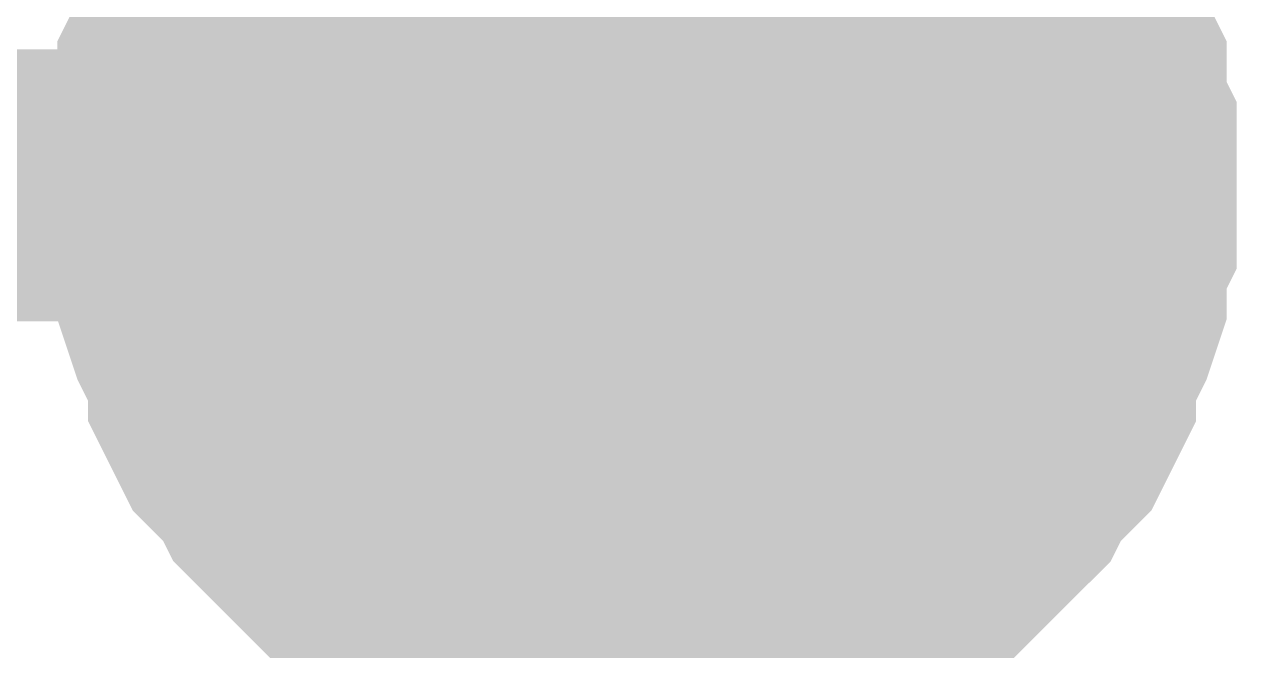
# Model space of a CAD drawing. Header units: inches. Extents: x 0 to 22.3, y 0 to 15.7.
# Drawn here: x 8.5735 to 8.6261, y 8.2798 to 8.3069 of the extents above; entities that cross this region are included whole.
import ezdxf

# ---------------------------------------------------------------- set-up
doc = ezdxf.new("R2010")
doc.units = ezdxf.units.IN
doc.header["$MEASUREMENT"] = 0
doc.layers.add('Sheet', color=255, linetype='Continuous')

msp = doc.modelspace()

# ---------------------------------------------------------------- linework, layer by layer
at = {"layer": 'Sheet'}
for points in [[(8.600317, 9.469505, 0.0118, 0.0118, 0), (8.600317, 8.299961, 0.0118, 0.0118, 0), (8.600317, 8.229682, 0.0118, 0.0118, 0)], [(8.580425, 8.299961, 0.0118, 0.0118, 0), (8.580425, 8.300845, 0.0118, 0.0118, 0), (8.580425, 8.302171, 0.0118, 0.0118, 0), (8.580867, 8.303055, 0.0118, 0.0118, 0), (8.580867, 8.303939, 0.0118, 0.0118, 0), (8.580867, 8.304823, 0.0118, 0.0118, 0), (8.581309, 8.305707, 0.0118, 0.0118, 0), (8.581752, 8.307033, 0.0118, 0.0118, 0), (8.582194, 8.307917, 0.0118, 0.0118, 0), (8.582194, 8.308801, 0.0118, 0.0118, 0), (8.582636, 8.309685, 0.0118, 0.0118, 0), (8.583078, 8.310127, 0.0118, 0.0118, 0), (8.583962, 8.311011, 0.0118, 0.0118, 0), (8.584404, 8.311895, 0.0118, 0.0118, 0), (8.584846, 8.312779, 0.0118, 0.0118, 0), (8.58573, 8.313221, 0.0118, 0.0118, 0)], [(8.580425, 8.299961, 0.0118, 0.0118, 0), (8.580425, 8.300845, 0.0118, 0.0118, 0), (8.580425, 8.302171, 0.0118, 0.0118, 0), (8.580867, 8.303055, 0.0118, 0.0118, 0), (8.580867, 8.303939, 0.0118, 0.0118, 0), (8.580867, 8.304823, 0.0118, 0.0118, 0), (8.581309, 8.305707, 0.0118, 0.0118, 0), (8.581752, 8.307033, 0.0118, 0.0118, 0), (8.582194, 8.307917, 0.0118, 0.0118, 0), (8.582194, 8.308801, 0.0118, 0.0118, 0), (8.582636, 8.309685, 0.0118, 0.0118, 0), (8.583078, 8.310127, 0.0118, 0.0118, 0), (8.583962, 8.311011, 0.0118, 0.0118, 0), (8.584404, 8.311895, 0.0118, 0.0118, 0), (8.584846, 8.312779, 0.0118, 0.0118, 0), (8.58573, 8.313221, 0.0118, 0.0118, 0)], [(8.580425, 8.299961, 0.0118, 0.0118, 0), (8.580425, 8.300845, 0.0118, 0.0118, 0), (8.580425, 8.302171, 0.0118, 0.0118, 0), (8.580867, 8.303055, 0.0118, 0.0118, 0), (8.580867, 8.303939, 0.0118, 0.0118, 0), (8.580867, 8.304823, 0.0118, 0.0118, 0), (8.581309, 8.305707, 0.0118, 0.0118, 0), (8.581752, 8.307033, 0.0118, 0.0118, 0), (8.582194, 8.307917, 0.0118, 0.0118, 0), (8.582194, 8.308801, 0.0118, 0.0118, 0), (8.582636, 8.309685, 0.0118, 0.0118, 0), (8.583078, 8.310127, 0.0118, 0.0118, 0), (8.583962, 8.311011, 0.0118, 0.0118, 0), (8.584404, 8.311895, 0.0118, 0.0118, 0), (8.584846, 8.312779, 0.0118, 0.0118, 0), (8.58573, 8.313221, 0.0118, 0.0118, 0)], [(8.580425, 8.299961, 0.0118, 0.0118, 0), (8.580425, 8.300845, 0.0118, 0.0118, 0), (8.580425, 8.302171, 0.0118, 0.0118, 0), (8.580867, 8.303055, 0.0118, 0.0118, 0), (8.580867, 8.303939, 0.0118, 0.0118, 0), (8.580867, 8.304823, 0.0118, 0.0118, 0), (8.581309, 8.305707, 0.0118, 0.0118, 0), (8.581752, 8.307033, 0.0118, 0.0118, 0), (8.582194, 8.307917, 0.0118, 0.0118, 0), (8.582194, 8.308801, 0.0118, 0.0118, 0), (8.582636, 8.309685, 0.0118, 0.0118, 0), (8.583078, 8.310127, 0.0118, 0.0118, 0), (8.583962, 8.311011, 0.0118, 0.0118, 0), (8.584404, 8.311895, 0.0118, 0.0118, 0), (8.584846, 8.312779, 0.0118, 0.0118, 0), (8.58573, 8.313221, 0.0118, 0.0118, 0)], [(8.614904, 8.313221, 0.0118, 0.0118, 0), (8.615789, 8.312779, 0.0118, 0.0118, 0), (8.616231, 8.311895, 0.0118, 0.0118, 0), (8.616673, 8.311011, 0.0118, 0.0118, 0), (8.617557, 8.310127, 0.0118, 0.0118, 0), (8.617999, 8.309685, 0.0118, 0.0118, 0), (8.618441, 8.308801, 0.0118, 0.0118, 0), (8.618441, 8.307917, 0.0118, 0.0118, 0), (8.618883, 8.307033, 0.0118, 0.0118, 0), (8.619325, 8.305707, 0.0118, 0.0118, 0), (8.619767, 8.304823, 0.0118, 0.0118, 0), (8.619767, 8.303939, 0.0118, 0.0118, 0), (8.619767, 8.303055, 0.0118, 0.0118, 0), (8.620209, 8.302171, 0.0118, 0.0118, 0), (8.620209, 8.300845, 0.0118, 0.0118, 0), (8.620209, 8.299961, 0.0118, 0.0118, 0)], [(8.614904, 8.313221, 0.0118, 0.0118, 0), (8.615789, 8.312779, 0.0118, 0.0118, 0), (8.616231, 8.311895, 0.0118, 0.0118, 0), (8.616673, 8.311011, 0.0118, 0.0118, 0), (8.617557, 8.310127, 0.0118, 0.0118, 0), (8.617999, 8.309685, 0.0118, 0.0118, 0), (8.618441, 8.308801, 0.0118, 0.0118, 0), (8.618441, 8.307917, 0.0118, 0.0118, 0), (8.618883, 8.307033, 0.0118, 0.0118, 0), (8.619325, 8.305707, 0.0118, 0.0118, 0), (8.619767, 8.304823, 0.0118, 0.0118, 0), (8.619767, 8.303939, 0.0118, 0.0118, 0), (8.619767, 8.303055, 0.0118, 0.0118, 0), (8.620209, 8.302171, 0.0118, 0.0118, 0), (8.620209, 8.300845, 0.0118, 0.0118, 0), (8.620209, 8.299961, 0.0118, 0.0118, 0)], [(8.614904, 8.313221, 0.0118, 0.0118, 0), (8.615789, 8.312779, 0.0118, 0.0118, 0), (8.616231, 8.311895, 0.0118, 0.0118, 0), (8.616673, 8.311011, 0.0118, 0.0118, 0), (8.617557, 8.310127, 0.0118, 0.0118, 0), (8.617999, 8.309685, 0.0118, 0.0118, 0), (8.618441, 8.308801, 0.0118, 0.0118, 0), (8.618441, 8.307917, 0.0118, 0.0118, 0), (8.618883, 8.307033, 0.0118, 0.0118, 0), (8.619325, 8.305707, 0.0118, 0.0118, 0), (8.619767, 8.304823, 0.0118, 0.0118, 0), (8.619767, 8.303939, 0.0118, 0.0118, 0), (8.619767, 8.303055, 0.0118, 0.0118, 0), (8.620209, 8.302171, 0.0118, 0.0118, 0), (8.620209, 8.300845, 0.0118, 0.0118, 0), (8.620209, 8.299961, 0.0118, 0.0118, 0)], [(8.614904, 8.313221, 0.0118, 0.0118, 0), (8.615789, 8.312779, 0.0118, 0.0118, 0), (8.616231, 8.311895, 0.0118, 0.0118, 0), (8.616673, 8.311011, 0.0118, 0.0118, 0), (8.617557, 8.310127, 0.0118, 0.0118, 0), (8.617999, 8.309685, 0.0118, 0.0118, 0), (8.618441, 8.308801, 0.0118, 0.0118, 0), (8.618441, 8.307917, 0.0118, 0.0118, 0), (8.618883, 8.307033, 0.0118, 0.0118, 0), (8.619325, 8.305707, 0.0118, 0.0118, 0), (8.619767, 8.304823, 0.0118, 0.0118, 0), (8.619767, 8.303939, 0.0118, 0.0118, 0), (8.619767, 8.303055, 0.0118, 0.0118, 0), (8.620209, 8.302171, 0.0118, 0.0118, 0), (8.620209, 8.300845, 0.0118, 0.0118, 0), (8.620209, 8.299961, 0.0118, 0.0118, 0)], [(8.580425, 8.299961, 0.0039, 0.0039, 0), (8.580425, 8.300845, 0.0039, 0.0039, 0), (8.580425, 8.302171, 0.0039, 0.0039, 0), (8.580867, 8.303055, 0.0039, 0.0039, 0), (8.580867, 8.303939, 0.0039, 0.0039, 0), (8.580867, 8.304823, 0.0039, 0.0039, 0), (8.581309, 8.305707, 0.0039, 0.0039, 0), (8.581752, 8.307033, 0.0039, 0.0039, 0), (8.582194, 8.307917, 0.0039, 0.0039, 0), (8.582194, 8.308801, 0.0039, 0.0039, 0), (8.582636, 8.309685, 0.0039, 0.0039, 0)], [(8.580425, 8.299961, 0.0039, 0.0039, 0), (8.580425, 8.300845, 0.0039, 0.0039, 0), (8.580425, 8.302171, 0.0039, 0.0039, 0), (8.580867, 8.303055, 0.0039, 0.0039, 0), (8.580867, 8.303939, 0.0039, 0.0039, 0), (8.580867, 8.304823, 0.0039, 0.0039, 0), (8.581309, 8.305707, 0.0039, 0.0039, 0), (8.581752, 8.307033, 0.0039, 0.0039, 0), (8.582194, 8.307917, 0.0039, 0.0039, 0), (8.582194, 8.308801, 0.0039, 0.0039, 0), (8.582636, 8.309685, 0.0039, 0.0039, 0)], [(8.580425, 8.299961, 0.0039, 0.0039, 0), (8.580425, 8.300845, 0.0039, 0.0039, 0), (8.580425, 8.302171, 0.0039, 0.0039, 0), (8.580867, 8.303055, 0.0039, 0.0039, 0), (8.580867, 8.303939, 0.0039, 0.0039, 0), (8.580867, 8.304823, 0.0039, 0.0039, 0), (8.581309, 8.305707, 0.0039, 0.0039, 0), (8.581752, 8.307033, 0.0039, 0.0039, 0), (8.582194, 8.307917, 0.0039, 0.0039, 0), (8.582194, 8.308801, 0.0039, 0.0039, 0), (8.582636, 8.309685, 0.0039, 0.0039, 0)], [(8.580425, 8.299961, 0.0039, 0.0039, 0), (8.580425, 8.300845, 0.0039, 0.0039, 0), (8.580425, 8.302171, 0.0039, 0.0039, 0), (8.580867, 8.303055, 0.0039, 0.0039, 0), (8.580867, 8.303939, 0.0039, 0.0039, 0), (8.580867, 8.304823, 0.0039, 0.0039, 0), (8.581309, 8.305707, 0.0039, 0.0039, 0), (8.581752, 8.307033, 0.0039, 0.0039, 0), (8.582194, 8.307917, 0.0039, 0.0039, 0), (8.582194, 8.308801, 0.0039, 0.0039, 0), (8.582636, 8.309685, 0.0039, 0.0039, 0)], [(8.617999, 8.309685, 0.0039, 0.0039, 0), (8.618441, 8.308801, 0.0039, 0.0039, 0), (8.618441, 8.307917, 0.0039, 0.0039, 0), (8.618883, 8.307033, 0.0039, 0.0039, 0), (8.619325, 8.305707, 0.0039, 0.0039, 0), (8.619767, 8.304823, 0.0039, 0.0039, 0), (8.619767, 8.303939, 0.0039, 0.0039, 0), (8.619767, 8.303055, 0.0039, 0.0039, 0), (8.620209, 8.302171, 0.0039, 0.0039, 0), (8.620209, 8.300845, 0.0039, 0.0039, 0), (8.620209, 8.299961, 0.0039, 0.0039, 0)], [(8.617999, 8.309685, 0.0039, 0.0039, 0), (8.618441, 8.308801, 0.0039, 0.0039, 0), (8.618441, 8.307917, 0.0039, 0.0039, 0), (8.618883, 8.307033, 0.0039, 0.0039, 0), (8.619325, 8.305707, 0.0039, 0.0039, 0), (8.619767, 8.304823, 0.0039, 0.0039, 0), (8.619767, 8.303939, 0.0039, 0.0039, 0), (8.619767, 8.303055, 0.0039, 0.0039, 0), (8.620209, 8.302171, 0.0039, 0.0039, 0), (8.620209, 8.300845, 0.0039, 0.0039, 0), (8.620209, 8.299961, 0.0039, 0.0039, 0)], [(8.617999, 8.309685, 0.0039, 0.0039, 0), (8.618441, 8.308801, 0.0039, 0.0039, 0), (8.618441, 8.307917, 0.0039, 0.0039, 0), (8.618883, 8.307033, 0.0039, 0.0039, 0), (8.619325, 8.305707, 0.0039, 0.0039, 0), (8.619767, 8.304823, 0.0039, 0.0039, 0), (8.619767, 8.303939, 0.0039, 0.0039, 0), (8.619767, 8.303055, 0.0039, 0.0039, 0), (8.620209, 8.302171, 0.0039, 0.0039, 0), (8.620209, 8.300845, 0.0039, 0.0039, 0), (8.620209, 8.299961, 0.0039, 0.0039, 0)], [(8.617999, 8.309685, 0.0039, 0.0039, 0), (8.618441, 8.308801, 0.0039, 0.0039, 0), (8.618441, 8.307917, 0.0039, 0.0039, 0), (8.618883, 8.307033, 0.0039, 0.0039, 0), (8.619325, 8.305707, 0.0039, 0.0039, 0), (8.619767, 8.304823, 0.0039, 0.0039, 0), (8.619767, 8.303939, 0.0039, 0.0039, 0), (8.619767, 8.303055, 0.0039, 0.0039, 0), (8.620209, 8.302171, 0.0039, 0.0039, 0), (8.620209, 8.300845, 0.0039, 0.0039, 0), (8.620209, 8.299961, 0.0039, 0.0039, 0)], [(8.400073, 8.299961, 0.0118, 0.0118, 0), (8.600317, 8.299961, 0.0118, 0.0118, 0)], [(8.600317, 8.279628, 0.0118, 0.0118, 0), (8.599433, 8.279628, 0.0118, 0.0118, 0), (8.598107, 8.279628, 0.0118, 0.0118, 0), (8.597223, 8.28007, 0.0118, 0.0118, 0), (8.596339, 8.28007, 0.0118, 0.0118, 0), (8.595455, 8.28007, 0.0118, 0.0118, 0), (8.594571, 8.280512, 0.0118, 0.0118, 0), (8.593245, 8.280954, 0.0118, 0.0118, 0), (8.59236, 8.281396, 0.0118, 0.0118, 0), (8.591476, 8.281838, 0.0118, 0.0118, 0), (8.590592, 8.28228, 0.0118, 0.0118, 0), (8.59015, 8.282722, 0.0118, 0.0118, 0), (8.589266, 8.283164, 0.0118, 0.0118, 0), (8.588382, 8.283606, 0.0118, 0.0118, 0), (8.587498, 8.28449, 0.0118, 0.0118, 0), (8.587056, 8.284932, 0.0118, 0.0118, 0), (8.586172, 8.285816, 0.0118, 0.0118, 0), (8.58573, 8.286258, 0.0118, 0.0118, 0), (8.584846, 8.287142, 0.0118, 0.0118, 0), (8.584404, 8.288026, 0.0118, 0.0118, 0), (8.583962, 8.288468, 0.0118, 0.0118, 0), (8.583078, 8.289352, 0.0118, 0.0118, 0), (8.582636, 8.290236, 0.0118, 0.0118, 0), (8.582194, 8.29112, 0.0118, 0.0118, 0), (8.582194, 8.292005, 0.0118, 0.0118, 0), (8.581752, 8.292889, 0.0118, 0.0118, 0), (8.581309, 8.293773, 0.0118, 0.0118, 0), (8.580867, 8.295099, 0.0118, 0.0118, 0), (8.580867, 8.295983, 0.0118, 0.0118, 0), (8.580867, 8.296867, 0.0118, 0.0118, 0), (8.580425, 8.297751, 0.0118, 0.0118, 0), (8.580425, 8.299077, 0.0118, 0.0118, 0), (8.580425, 8.299961, 0.0118, 0.0118, 0)], [(8.580425, 8.299961, 0.0118, 0.0118, 0), (8.580425, 8.299961, 0.0118, 0.0118, 0)], [(8.600317, 8.279628, 0.0118, 0.0118, 0), (8.599433, 8.279628, 0.0118, 0.0118, 0), (8.598107, 8.279628, 0.0118, 0.0118, 0), (8.597223, 8.28007, 0.0118, 0.0118, 0), (8.596339, 8.28007, 0.0118, 0.0118, 0), (8.595455, 8.28007, 0.0118, 0.0118, 0), (8.594571, 8.280512, 0.0118, 0.0118, 0), (8.593245, 8.280954, 0.0118, 0.0118, 0), (8.59236, 8.281396, 0.0118, 0.0118, 0), (8.591476, 8.281838, 0.0118, 0.0118, 0), (8.590592, 8.28228, 0.0118, 0.0118, 0), (8.59015, 8.282722, 0.0118, 0.0118, 0), (8.589266, 8.283164, 0.0118, 0.0118, 0), (8.588382, 8.283606, 0.0118, 0.0118, 0), (8.587498, 8.28449, 0.0118, 0.0118, 0), (8.587056, 8.284932, 0.0118, 0.0118, 0), (8.586172, 8.285816, 0.0118, 0.0118, 0), (8.58573, 8.286258, 0.0118, 0.0118, 0), (8.584846, 8.287142, 0.0118, 0.0118, 0), (8.584404, 8.288026, 0.0118, 0.0118, 0), (8.583962, 8.288468, 0.0118, 0.0118, 0), (8.583078, 8.289352, 0.0118, 0.0118, 0), (8.582636, 8.290236, 0.0118, 0.0118, 0), (8.582194, 8.29112, 0.0118, 0.0118, 0), (8.582194, 8.292005, 0.0118, 0.0118, 0), (8.581752, 8.292889, 0.0118, 0.0118, 0), (8.581309, 8.293773, 0.0118, 0.0118, 0), (8.580867, 8.295099, 0.0118, 0.0118, 0), (8.580867, 8.295983, 0.0118, 0.0118, 0), (8.580867, 8.296867, 0.0118, 0.0118, 0), (8.580425, 8.297751, 0.0118, 0.0118, 0), (8.580425, 8.299077, 0.0118, 0.0118, 0), (8.580425, 8.299961, 0.0118, 0.0118, 0)], [(8.580425, 8.299961, 0.0118, 0.0118, 0), (8.580425, 8.299961, 0.0118, 0.0118, 0)], [(8.600317, 8.279628, 0.0118, 0.0118, 0), (8.599433, 8.279628, 0.0118, 0.0118, 0), (8.598107, 8.279628, 0.0118, 0.0118, 0), (8.597223, 8.28007, 0.0118, 0.0118, 0), (8.596339, 8.28007, 0.0118, 0.0118, 0), (8.595455, 8.28007, 0.0118, 0.0118, 0), (8.594571, 8.280512, 0.0118, 0.0118, 0), (8.593245, 8.280954, 0.0118, 0.0118, 0), (8.59236, 8.281396, 0.0118, 0.0118, 0), (8.591476, 8.281838, 0.0118, 0.0118, 0), (8.590592, 8.28228, 0.0118, 0.0118, 0), (8.59015, 8.282722, 0.0118, 0.0118, 0), (8.589266, 8.283164, 0.0118, 0.0118, 0), (8.588382, 8.283606, 0.0118, 0.0118, 0), (8.587498, 8.28449, 0.0118, 0.0118, 0), (8.587056, 8.284932, 0.0118, 0.0118, 0), (8.586172, 8.285816, 0.0118, 0.0118, 0), (8.58573, 8.286258, 0.0118, 0.0118, 0), (8.584846, 8.287142, 0.0118, 0.0118, 0), (8.584404, 8.288026, 0.0118, 0.0118, 0), (8.583962, 8.288468, 0.0118, 0.0118, 0), (8.583078, 8.289352, 0.0118, 0.0118, 0), (8.582636, 8.290236, 0.0118, 0.0118, 0), (8.582194, 8.29112, 0.0118, 0.0118, 0), (8.582194, 8.292005, 0.0118, 0.0118, 0), (8.581752, 8.292889, 0.0118, 0.0118, 0), (8.581309, 8.293773, 0.0118, 0.0118, 0), (8.580867, 8.295099, 0.0118, 0.0118, 0), (8.580867, 8.295983, 0.0118, 0.0118, 0), (8.580867, 8.296867, 0.0118, 0.0118, 0), (8.580425, 8.297751, 0.0118, 0.0118, 0), (8.580425, 8.299077, 0.0118, 0.0118, 0), (8.580425, 8.299961, 0.0118, 0.0118, 0)], [(8.580425, 8.299961, 0.0118, 0.0118, 0), (8.580425, 8.299961, 0.0118, 0.0118, 0)], [(8.600317, 8.279628, 0.0118, 0.0118, 0), (8.599433, 8.279628, 0.0118, 0.0118, 0), (8.598107, 8.279628, 0.0118, 0.0118, 0), (8.597223, 8.28007, 0.0118, 0.0118, 0), (8.596339, 8.28007, 0.0118, 0.0118, 0), (8.595455, 8.28007, 0.0118, 0.0118, 0), (8.594571, 8.280512, 0.0118, 0.0118, 0), (8.593245, 8.280954, 0.0118, 0.0118, 0), (8.59236, 8.281396, 0.0118, 0.0118, 0), (8.591476, 8.281838, 0.0118, 0.0118, 0), (8.590592, 8.28228, 0.0118, 0.0118, 0), (8.59015, 8.282722, 0.0118, 0.0118, 0), (8.589266, 8.283164, 0.0118, 0.0118, 0), (8.588382, 8.283606, 0.0118, 0.0118, 0), (8.587498, 8.28449, 0.0118, 0.0118, 0), (8.587056, 8.284932, 0.0118, 0.0118, 0), (8.586172, 8.285816, 0.0118, 0.0118, 0), (8.58573, 8.286258, 0.0118, 0.0118, 0), (8.584846, 8.287142, 0.0118, 0.0118, 0), (8.584404, 8.288026, 0.0118, 0.0118, 0), (8.583962, 8.288468, 0.0118, 0.0118, 0), (8.583078, 8.289352, 0.0118, 0.0118, 0), (8.582636, 8.290236, 0.0118, 0.0118, 0), (8.582194, 8.29112, 0.0118, 0.0118, 0), (8.582194, 8.292005, 0.0118, 0.0118, 0), (8.581752, 8.292889, 0.0118, 0.0118, 0), (8.581309, 8.293773, 0.0118, 0.0118, 0), (8.580867, 8.295099, 0.0118, 0.0118, 0), (8.580867, 8.295983, 0.0118, 0.0118, 0), (8.580867, 8.296867, 0.0118, 0.0118, 0), (8.580425, 8.297751, 0.0118, 0.0118, 0), (8.580425, 8.299077, 0.0118, 0.0118, 0), (8.580425, 8.299961, 0.0118, 0.0118, 0)], [(8.580425, 8.299961, 0.0118, 0.0118, 0), (8.580425, 8.299961, 0.0118, 0.0118, 0)], [(8.620209, 8.299961, 0.0118, 0.0118, 0), (8.620209, 8.299077, 0.0118, 0.0118, 0), (8.620209, 8.297751, 0.0118, 0.0118, 0), (8.619767, 8.296867, 0.0118, 0.0118, 0), (8.619767, 8.295983, 0.0118, 0.0118, 0), (8.619767, 8.295099, 0.0118, 0.0118, 0), (8.619325, 8.293773, 0.0118, 0.0118, 0), (8.618883, 8.292889, 0.0118, 0.0118, 0), (8.618441, 8.292005, 0.0118, 0.0118, 0), (8.618441, 8.29112, 0.0118, 0.0118, 0), (8.617999, 8.290236, 0.0118, 0.0118, 0), (8.617557, 8.289352, 0.0118, 0.0118, 0), (8.616673, 8.288468, 0.0118, 0.0118, 0), (8.616231, 8.288026, 0.0118, 0.0118, 0), (8.615789, 8.287142, 0.0118, 0.0118, 0), (8.614904, 8.286258, 0.0118, 0.0118, 0), (8.614462, 8.285816, 0.0118, 0.0118, 0), (8.613578, 8.284932, 0.0118, 0.0118, 0), (8.613136, 8.28449, 0.0118, 0.0118, 0), (8.612252, 8.283606, 0.0118, 0.0118, 0), (8.611368, 8.283164, 0.0118, 0.0118, 0), (8.610484, 8.282722, 0.0118, 0.0118, 0), (8.610042, 8.28228, 0.0118, 0.0118, 0), (8.609158, 8.281838, 0.0118, 0.0118, 0), (8.608274, 8.281396, 0.0118, 0.0118, 0), (8.60739, 8.280954, 0.0118, 0.0118, 0), (8.606064, 8.280512, 0.0118, 0.0118, 0), (8.60518, 8.28007, 0.0118, 0.0118, 0), (8.604296, 8.28007, 0.0118, 0.0118, 0), (8.603411, 8.28007, 0.0118, 0.0118, 0), (8.602527, 8.279628, 0.0118, 0.0118, 0), (8.601201, 8.279628, 0.0118, 0.0118, 0), (8.600317, 8.279628, 0.0118, 0.0118, 0)], [(8.620209, 8.299961, 0.0118, 0.0118, 0), (8.620209, 8.299077, 0.0118, 0.0118, 0), (8.620209, 8.297751, 0.0118, 0.0118, 0), (8.619767, 8.296867, 0.0118, 0.0118, 0), (8.619767, 8.295983, 0.0118, 0.0118, 0), (8.619767, 8.295099, 0.0118, 0.0118, 0), (8.619325, 8.293773, 0.0118, 0.0118, 0), (8.618883, 8.292889, 0.0118, 0.0118, 0), (8.618441, 8.292005, 0.0118, 0.0118, 0), (8.618441, 8.29112, 0.0118, 0.0118, 0), (8.617999, 8.290236, 0.0118, 0.0118, 0), (8.617557, 8.289352, 0.0118, 0.0118, 0), (8.616673, 8.288468, 0.0118, 0.0118, 0), (8.616231, 8.288026, 0.0118, 0.0118, 0), (8.615789, 8.287142, 0.0118, 0.0118, 0), (8.614904, 8.286258, 0.0118, 0.0118, 0), (8.614462, 8.285816, 0.0118, 0.0118, 0), (8.613578, 8.284932, 0.0118, 0.0118, 0), (8.613136, 8.28449, 0.0118, 0.0118, 0), (8.612252, 8.283606, 0.0118, 0.0118, 0), (8.611368, 8.283164, 0.0118, 0.0118, 0), (8.610484, 8.282722, 0.0118, 0.0118, 0), (8.610042, 8.28228, 0.0118, 0.0118, 0), (8.609158, 8.281838, 0.0118, 0.0118, 0), (8.608274, 8.281396, 0.0118, 0.0118, 0), (8.60739, 8.280954, 0.0118, 0.0118, 0), (8.606064, 8.280512, 0.0118, 0.0118, 0), (8.60518, 8.28007, 0.0118, 0.0118, 0), (8.604296, 8.28007, 0.0118, 0.0118, 0), (8.603411, 8.28007, 0.0118, 0.0118, 0), (8.602527, 8.279628, 0.0118, 0.0118, 0), (8.601201, 8.279628, 0.0118, 0.0118, 0), (8.600317, 8.279628, 0.0118, 0.0118, 0)], [(8.620209, 8.299961, 0.0118, 0.0118, 0), (8.620209, 8.299077, 0.0118, 0.0118, 0), (8.620209, 8.297751, 0.0118, 0.0118, 0), (8.619767, 8.296867, 0.0118, 0.0118, 0), (8.619767, 8.295983, 0.0118, 0.0118, 0), (8.619767, 8.295099, 0.0118, 0.0118, 0), (8.619325, 8.293773, 0.0118, 0.0118, 0), (8.618883, 8.292889, 0.0118, 0.0118, 0), (8.618441, 8.292005, 0.0118, 0.0118, 0), (8.618441, 8.29112, 0.0118, 0.0118, 0), (8.617999, 8.290236, 0.0118, 0.0118, 0), (8.617557, 8.289352, 0.0118, 0.0118, 0), (8.616673, 8.288468, 0.0118, 0.0118, 0), (8.616231, 8.288026, 0.0118, 0.0118, 0), (8.615789, 8.287142, 0.0118, 0.0118, 0), (8.614904, 8.286258, 0.0118, 0.0118, 0), (8.614462, 8.285816, 0.0118, 0.0118, 0), (8.613578, 8.284932, 0.0118, 0.0118, 0), (8.613136, 8.28449, 0.0118, 0.0118, 0), (8.612252, 8.283606, 0.0118, 0.0118, 0), (8.611368, 8.283164, 0.0118, 0.0118, 0), (8.610484, 8.282722, 0.0118, 0.0118, 0), (8.610042, 8.28228, 0.0118, 0.0118, 0), (8.609158, 8.281838, 0.0118, 0.0118, 0), (8.608274, 8.281396, 0.0118, 0.0118, 0), (8.60739, 8.280954, 0.0118, 0.0118, 0), (8.606064, 8.280512, 0.0118, 0.0118, 0), (8.60518, 8.28007, 0.0118, 0.0118, 0), (8.604296, 8.28007, 0.0118, 0.0118, 0), (8.603411, 8.28007, 0.0118, 0.0118, 0), (8.602527, 8.279628, 0.0118, 0.0118, 0), (8.601201, 8.279628, 0.0118, 0.0118, 0), (8.600317, 8.279628, 0.0118, 0.0118, 0)], [(8.620209, 8.299961, 0.0118, 0.0118, 0), (8.620209, 8.299077, 0.0118, 0.0118, 0), (8.620209, 8.297751, 0.0118, 0.0118, 0), (8.619767, 8.296867, 0.0118, 0.0118, 0), (8.619767, 8.295983, 0.0118, 0.0118, 0), (8.619767, 8.295099, 0.0118, 0.0118, 0), (8.619325, 8.293773, 0.0118, 0.0118, 0), (8.618883, 8.292889, 0.0118, 0.0118, 0), (8.618441, 8.292005, 0.0118, 0.0118, 0), (8.618441, 8.29112, 0.0118, 0.0118, 0), (8.617999, 8.290236, 0.0118, 0.0118, 0), (8.617557, 8.289352, 0.0118, 0.0118, 0), (8.616673, 8.288468, 0.0118, 0.0118, 0), (8.616231, 8.288026, 0.0118, 0.0118, 0), (8.615789, 8.287142, 0.0118, 0.0118, 0), (8.614904, 8.286258, 0.0118, 0.0118, 0), (8.614462, 8.285816, 0.0118, 0.0118, 0), (8.613578, 8.284932, 0.0118, 0.0118, 0), (8.613136, 8.28449, 0.0118, 0.0118, 0), (8.612252, 8.283606, 0.0118, 0.0118, 0), (8.611368, 8.283164, 0.0118, 0.0118, 0), (8.610484, 8.282722, 0.0118, 0.0118, 0), (8.610042, 8.28228, 0.0118, 0.0118, 0), (8.609158, 8.281838, 0.0118, 0.0118, 0), (8.608274, 8.281396, 0.0118, 0.0118, 0), (8.60739, 8.280954, 0.0118, 0.0118, 0), (8.606064, 8.280512, 0.0118, 0.0118, 0), (8.60518, 8.28007, 0.0118, 0.0118, 0), (8.604296, 8.28007, 0.0118, 0.0118, 0), (8.603411, 8.28007, 0.0118, 0.0118, 0), (8.602527, 8.279628, 0.0118, 0.0118, 0), (8.601201, 8.279628, 0.0118, 0.0118, 0), (8.600317, 8.279628, 0.0118, 0.0118, 0)], [(8.620209, 8.299961, 0.0118, 0.0118, 0), (8.620209, 8.299961, 0.0118, 0.0118, 0), (8.620209, 8.299961, 0.0118, 0.0118, 0), (8.620209, 8.299961, 0.0118, 0.0118, 0), (8.620209, 8.299961, 0.0118, 0.0118, 0), (8.620209, 8.299961, 0.0118, 0.0118, 0), (8.620209, 8.299961, 0.0118, 0.0118, 0), (8.620209, 8.299961, 0.0118, 0.0118, 0), (8.620209, 8.299961, 0.0118, 0.0118, 0), (8.620209, 8.299961, 0.0118, 0.0118, 0), (8.620209, 8.299961, 0.0118, 0.0118, 0), (8.620209, 8.299961, 0.0118, 0.0118, 0), (8.620209, 8.299961, 0.0118, 0.0118, 0), (8.620209, 8.299961, 0.0118, 0.0118, 0), (8.620209, 8.299961, 0.0118, 0.0118, 0), (8.620209, 8.299961, 0.0118, 0.0118, 0), (8.620209, 8.299961, 0.0118, 0.0118, 0), (8.620209, 8.299961, 0.0118, 0.0118, 0), (8.620209, 8.299961, 0.0118, 0.0118, 0), (8.620209, 8.299961, 0.0118, 0.0118, 0), (8.620209, 8.299961, 0.0118, 0.0118, 0), (8.620209, 8.299961, 0.0118, 0.0118, 0), (8.620209, 8.299961, 0.0118, 0.0118, 0), (8.620209, 8.299961, 0.0118, 0.0118, 0), (8.620209, 8.299961, 0.0118, 0.0118, 0), (8.620209, 8.299961, 0.0118, 0.0118, 0), (8.620209, 8.299961, 0.0118, 0.0118, 0), (8.620209, 8.299961, 0.0118, 0.0118, 0), (8.620209, 8.299961, 0.0118, 0.0118, 0), (8.620209, 8.299961, 0.0118, 0.0118, 0), (8.620209, 8.299961, 0.0118, 0.0118, 0), (8.620209, 8.299961, 0.0118, 0.0118, 0), (8.620209, 8.299961, 0.0118, 0.0118, 0)], [(8.620209, 8.299961, 0.0118, 0.0118, 0), (8.620209, 8.299961, 0.0118, 0.0118, 0)], [(8.620209, 8.299961, 0.0118, 0.0118, 0), (8.620209, 8.299961, 0.0118, 0.0118, 0), (8.620209, 8.299961, 0.0118, 0.0118, 0), (8.620209, 8.299961, 0.0118, 0.0118, 0), (8.620209, 8.299961, 0.0118, 0.0118, 0), (8.620209, 8.299961, 0.0118, 0.0118, 0), (8.620209, 8.299961, 0.0118, 0.0118, 0), (8.620209, 8.299961, 0.0118, 0.0118, 0), (8.620209, 8.299961, 0.0118, 0.0118, 0), (8.620209, 8.299961, 0.0118, 0.0118, 0), (8.620209, 8.299961, 0.0118, 0.0118, 0), (8.620209, 8.299961, 0.0118, 0.0118, 0), (8.620209, 8.299961, 0.0118, 0.0118, 0), (8.620209, 8.299961, 0.0118, 0.0118, 0), (8.620209, 8.299961, 0.0118, 0.0118, 0), (8.620209, 8.299961, 0.0118, 0.0118, 0), (8.620209, 8.299961, 0.0118, 0.0118, 0), (8.620209, 8.299961, 0.0118, 0.0118, 0), (8.620209, 8.299961, 0.0118, 0.0118, 0), (8.620209, 8.299961, 0.0118, 0.0118, 0), (8.620209, 8.299961, 0.0118, 0.0118, 0), (8.620209, 8.299961, 0.0118, 0.0118, 0), (8.620209, 8.299961, 0.0118, 0.0118, 0), (8.620209, 8.299961, 0.0118, 0.0118, 0), (8.620209, 8.299961, 0.0118, 0.0118, 0), (8.620209, 8.299961, 0.0118, 0.0118, 0), (8.620209, 8.299961, 0.0118, 0.0118, 0), (8.620209, 8.299961, 0.0118, 0.0118, 0), (8.620209, 8.299961, 0.0118, 0.0118, 0), (8.620209, 8.299961, 0.0118, 0.0118, 0), (8.620209, 8.299961, 0.0118, 0.0118, 0), (8.620209, 8.299961, 0.0118, 0.0118, 0), (8.620209, 8.299961, 0.0118, 0.0118, 0)], [(8.620209, 8.299961, 0.0118, 0.0118, 0), (8.620209, 8.299961, 0.0118, 0.0118, 0)], [(8.620209, 8.299961, 0.0118, 0.0118, 0), (8.620209, 8.299961, 0.0118, 0.0118, 0), (8.620209, 8.299961, 0.0118, 0.0118, 0), (8.620209, 8.299961, 0.0118, 0.0118, 0), (8.620209, 8.299961, 0.0118, 0.0118, 0), (8.620209, 8.299961, 0.0118, 0.0118, 0), (8.620209, 8.299961, 0.0118, 0.0118, 0), (8.620209, 8.299961, 0.0118, 0.0118, 0), (8.620209, 8.299961, 0.0118, 0.0118, 0), (8.620209, 8.299961, 0.0118, 0.0118, 0), (8.620209, 8.299961, 0.0118, 0.0118, 0), (8.620209, 8.299961, 0.0118, 0.0118, 0), (8.620209, 8.299961, 0.0118, 0.0118, 0), (8.620209, 8.299961, 0.0118, 0.0118, 0), (8.620209, 8.299961, 0.0118, 0.0118, 0), (8.620209, 8.299961, 0.0118, 0.0118, 0), (8.620209, 8.299961, 0.0118, 0.0118, 0), (8.620209, 8.299961, 0.0118, 0.0118, 0), (8.620209, 8.299961, 0.0118, 0.0118, 0), (8.620209, 8.299961, 0.0118, 0.0118, 0), (8.620209, 8.299961, 0.0118, 0.0118, 0), (8.620209, 8.299961, 0.0118, 0.0118, 0), (8.620209, 8.299961, 0.0118, 0.0118, 0), (8.620209, 8.299961, 0.0118, 0.0118, 0), (8.620209, 8.299961, 0.0118, 0.0118, 0), (8.620209, 8.299961, 0.0118, 0.0118, 0), (8.620209, 8.299961, 0.0118, 0.0118, 0), (8.620209, 8.299961, 0.0118, 0.0118, 0), (8.620209, 8.299961, 0.0118, 0.0118, 0), (8.620209, 8.299961, 0.0118, 0.0118, 0), (8.620209, 8.299961, 0.0118, 0.0118, 0), (8.620209, 8.299961, 0.0118, 0.0118, 0), (8.620209, 8.299961, 0.0118, 0.0118, 0)], [(8.620209, 8.299961, 0.0118, 0.0118, 0), (8.620209, 8.299961, 0.0118, 0.0118, 0)], [(8.620209, 8.299961, 0.0118, 0.0118, 0), (8.620209, 8.299961, 0.0118, 0.0118, 0), (8.620209, 8.299961, 0.0118, 0.0118, 0), (8.620209, 8.299961, 0.0118, 0.0118, 0), (8.620209, 8.299961, 0.0118, 0.0118, 0), (8.620209, 8.299961, 0.0118, 0.0118, 0), (8.620209, 8.299961, 0.0118, 0.0118, 0), (8.620209, 8.299961, 0.0118, 0.0118, 0), (8.620209, 8.299961, 0.0118, 0.0118, 0), (8.620209, 8.299961, 0.0118, 0.0118, 0), (8.620209, 8.299961, 0.0118, 0.0118, 0), (8.620209, 8.299961, 0.0118, 0.0118, 0), (8.620209, 8.299961, 0.0118, 0.0118, 0), (8.620209, 8.299961, 0.0118, 0.0118, 0), (8.620209, 8.299961, 0.0118, 0.0118, 0), (8.620209, 8.299961, 0.0118, 0.0118, 0), (8.620209, 8.299961, 0.0118, 0.0118, 0), (8.620209, 8.299961, 0.0118, 0.0118, 0), (8.620209, 8.299961, 0.0118, 0.0118, 0), (8.620209, 8.299961, 0.0118, 0.0118, 0), (8.620209, 8.299961, 0.0118, 0.0118, 0), (8.620209, 8.299961, 0.0118, 0.0118, 0), (8.620209, 8.299961, 0.0118, 0.0118, 0), (8.620209, 8.299961, 0.0118, 0.0118, 0), (8.620209, 8.299961, 0.0118, 0.0118, 0), (8.620209, 8.299961, 0.0118, 0.0118, 0), (8.620209, 8.299961, 0.0118, 0.0118, 0), (8.620209, 8.299961, 0.0118, 0.0118, 0), (8.620209, 8.299961, 0.0118, 0.0118, 0), (8.620209, 8.299961, 0.0118, 0.0118, 0), (8.620209, 8.299961, 0.0118, 0.0118, 0), (8.620209, 8.299961, 0.0118, 0.0118, 0), (8.620209, 8.299961, 0.0118, 0.0118, 0)], [(8.620209, 8.299961, 0.0118, 0.0118, 0), (8.620209, 8.299961, 0.0118, 0.0118, 0)], [(8.600317, 8.279628, 0.0039, 0.0039, 0), (8.599433, 8.279628, 0.0039, 0.0039, 0), (8.598107, 8.279628, 0.0039, 0.0039, 0), (8.597223, 8.28007, 0.0039, 0.0039, 0), (8.596339, 8.28007, 0.0039, 0.0039, 0), (8.595455, 8.28007, 0.0039, 0.0039, 0), (8.594571, 8.280512, 0.0039, 0.0039, 0), (8.593245, 8.280954, 0.0039, 0.0039, 0), (8.59236, 8.281396, 0.0039, 0.0039, 0), (8.591476, 8.281838, 0.0039, 0.0039, 0), (8.590592, 8.28228, 0.0039, 0.0039, 0), (8.59015, 8.282722, 0.0039, 0.0039, 0), (8.589266, 8.283164, 0.0039, 0.0039, 0), (8.588382, 8.283606, 0.0039, 0.0039, 0), (8.587498, 8.28449, 0.0039, 0.0039, 0), (8.587056, 8.284932, 0.0039, 0.0039, 0), (8.586172, 8.285816, 0.0039, 0.0039, 0), (8.58573, 8.286258, 0.0039, 0.0039, 0), (8.584846, 8.287142, 0.0039, 0.0039, 0), (8.584404, 8.288026, 0.0039, 0.0039, 0), (8.583962, 8.288468, 0.0039, 0.0039, 0), (8.583078, 8.289352, 0.0039, 0.0039, 0), (8.582636, 8.290236, 0.0039, 0.0039, 0), (8.582194, 8.29112, 0.0039, 0.0039, 0), (8.582194, 8.292005, 0.0039, 0.0039, 0), (8.581752, 8.292889, 0.0039, 0.0039, 0), (8.581309, 8.293773, 0.0039, 0.0039, 0), (8.580867, 8.295099, 0.0039, 0.0039, 0), (8.580867, 8.295983, 0.0039, 0.0039, 0), (8.580867, 8.296867, 0.0039, 0.0039, 0), (8.580425, 8.297751, 0.0039, 0.0039, 0), (8.580425, 8.299077, 0.0039, 0.0039, 0), (8.580425, 8.299961, 0.0039, 0.0039, 0)], [(8.580425, 8.299961, 0.0039, 0.0039, 0), (8.580425, 8.299961, 0.0039, 0.0039, 0)], [(8.600317, 8.279628, 0.0039, 0.0039, 0), (8.599433, 8.279628, 0.0039, 0.0039, 0), (8.598107, 8.279628, 0.0039, 0.0039, 0), (8.597223, 8.28007, 0.0039, 0.0039, 0), (8.596339, 8.28007, 0.0039, 0.0039, 0), (8.595455, 8.28007, 0.0039, 0.0039, 0), (8.594571, 8.280512, 0.0039, 0.0039, 0), (8.593245, 8.280954, 0.0039, 0.0039, 0), (8.59236, 8.281396, 0.0039, 0.0039, 0), (8.591476, 8.281838, 0.0039, 0.0039, 0), (8.590592, 8.28228, 0.0039, 0.0039, 0), (8.59015, 8.282722, 0.0039, 0.0039, 0), (8.589266, 8.283164, 0.0039, 0.0039, 0), (8.588382, 8.283606, 0.0039, 0.0039, 0), (8.587498, 8.28449, 0.0039, 0.0039, 0), (8.587056, 8.284932, 0.0039, 0.0039, 0), (8.586172, 8.285816, 0.0039, 0.0039, 0), (8.58573, 8.286258, 0.0039, 0.0039, 0), (8.584846, 8.287142, 0.0039, 0.0039, 0), (8.584404, 8.288026, 0.0039, 0.0039, 0), (8.583962, 8.288468, 0.0039, 0.0039, 0), (8.583078, 8.289352, 0.0039, 0.0039, 0), (8.582636, 8.290236, 0.0039, 0.0039, 0), (8.582194, 8.29112, 0.0039, 0.0039, 0), (8.582194, 8.292005, 0.0039, 0.0039, 0), (8.581752, 8.292889, 0.0039, 0.0039, 0), (8.581309, 8.293773, 0.0039, 0.0039, 0), (8.580867, 8.295099, 0.0039, 0.0039, 0), (8.580867, 8.295983, 0.0039, 0.0039, 0), (8.580867, 8.296867, 0.0039, 0.0039, 0), (8.580425, 8.297751, 0.0039, 0.0039, 0), (8.580425, 8.299077, 0.0039, 0.0039, 0), (8.580425, 8.299961, 0.0039, 0.0039, 0)], [(8.580425, 8.299961, 0.0039, 0.0039, 0), (8.580425, 8.299961, 0.0039, 0.0039, 0)], [(8.600317, 8.279628, 0.0039, 0.0039, 0), (8.599433, 8.279628, 0.0039, 0.0039, 0), (8.598107, 8.279628, 0.0039, 0.0039, 0), (8.597223, 8.28007, 0.0039, 0.0039, 0), (8.596339, 8.28007, 0.0039, 0.0039, 0), (8.595455, 8.28007, 0.0039, 0.0039, 0), (8.594571, 8.280512, 0.0039, 0.0039, 0), (8.593245, 8.280954, 0.0039, 0.0039, 0), (8.59236, 8.281396, 0.0039, 0.0039, 0), (8.591476, 8.281838, 0.0039, 0.0039, 0), (8.590592, 8.28228, 0.0039, 0.0039, 0), (8.59015, 8.282722, 0.0039, 0.0039, 0), (8.589266, 8.283164, 0.0039, 0.0039, 0), (8.588382, 8.283606, 0.0039, 0.0039, 0), (8.587498, 8.28449, 0.0039, 0.0039, 0), (8.587056, 8.284932, 0.0039, 0.0039, 0), (8.586172, 8.285816, 0.0039, 0.0039, 0), (8.58573, 8.286258, 0.0039, 0.0039, 0), (8.584846, 8.287142, 0.0039, 0.0039, 0), (8.584404, 8.288026, 0.0039, 0.0039, 0), (8.583962, 8.288468, 0.0039, 0.0039, 0), (8.583078, 8.289352, 0.0039, 0.0039, 0), (8.582636, 8.290236, 0.0039, 0.0039, 0), (8.582194, 8.29112, 0.0039, 0.0039, 0), (8.582194, 8.292005, 0.0039, 0.0039, 0), (8.581752, 8.292889, 0.0039, 0.0039, 0), (8.581309, 8.293773, 0.0039, 0.0039, 0), (8.580867, 8.295099, 0.0039, 0.0039, 0), (8.580867, 8.295983, 0.0039, 0.0039, 0), (8.580867, 8.296867, 0.0039, 0.0039, 0), (8.580425, 8.297751, 0.0039, 0.0039, 0), (8.580425, 8.299077, 0.0039, 0.0039, 0), (8.580425, 8.299961, 0.0039, 0.0039, 0)], [(8.580425, 8.299961, 0.0039, 0.0039, 0), (8.580425, 8.299961, 0.0039, 0.0039, 0)], [(8.600317, 8.279628, 0.0039, 0.0039, 0), (8.599433, 8.279628, 0.0039, 0.0039, 0), (8.598107, 8.279628, 0.0039, 0.0039, 0), (8.597223, 8.28007, 0.0039, 0.0039, 0), (8.596339, 8.28007, 0.0039, 0.0039, 0), (8.595455, 8.28007, 0.0039, 0.0039, 0), (8.594571, 8.280512, 0.0039, 0.0039, 0), (8.593245, 8.280954, 0.0039, 0.0039, 0), (8.59236, 8.281396, 0.0039, 0.0039, 0), (8.591476, 8.281838, 0.0039, 0.0039, 0), (8.590592, 8.28228, 0.0039, 0.0039, 0), (8.59015, 8.282722, 0.0039, 0.0039, 0), (8.589266, 8.283164, 0.0039, 0.0039, 0), (8.588382, 8.283606, 0.0039, 0.0039, 0), (8.587498, 8.28449, 0.0039, 0.0039, 0), (8.587056, 8.284932, 0.0039, 0.0039, 0), (8.586172, 8.285816, 0.0039, 0.0039, 0), (8.58573, 8.286258, 0.0039, 0.0039, 0), (8.584846, 8.287142, 0.0039, 0.0039, 0), (8.584404, 8.288026, 0.0039, 0.0039, 0), (8.583962, 8.288468, 0.0039, 0.0039, 0), (8.583078, 8.289352, 0.0039, 0.0039, 0), (8.582636, 8.290236, 0.0039, 0.0039, 0), (8.582194, 8.29112, 0.0039, 0.0039, 0), (8.582194, 8.292005, 0.0039, 0.0039, 0), (8.581752, 8.292889, 0.0039, 0.0039, 0), (8.581309, 8.293773, 0.0039, 0.0039, 0), (8.580867, 8.295099, 0.0039, 0.0039, 0), (8.580867, 8.295983, 0.0039, 0.0039, 0), (8.580867, 8.296867, 0.0039, 0.0039, 0), (8.580425, 8.297751, 0.0039, 0.0039, 0), (8.580425, 8.299077, 0.0039, 0.0039, 0), (8.580425, 8.299961, 0.0039, 0.0039, 0)], [(8.580425, 8.299961, 0.0039, 0.0039, 0), (8.580425, 8.299961, 0.0039, 0.0039, 0)], [(8.620209, 8.299961, 0.0039, 0.0039, 0), (8.620209, 8.299077, 0.0039, 0.0039, 0), (8.620209, 8.297751, 0.0039, 0.0039, 0), (8.619767, 8.296867, 0.0039, 0.0039, 0), (8.619767, 8.295983, 0.0039, 0.0039, 0), (8.619767, 8.295099, 0.0039, 0.0039, 0), (8.619325, 8.293773, 0.0039, 0.0039, 0), (8.618883, 8.292889, 0.0039, 0.0039, 0), (8.618441, 8.292005, 0.0039, 0.0039, 0), (8.618441, 8.29112, 0.0039, 0.0039, 0), (8.617999, 8.290236, 0.0039, 0.0039, 0), (8.617557, 8.289352, 0.0039, 0.0039, 0), (8.616673, 8.288468, 0.0039, 0.0039, 0), (8.616231, 8.288026, 0.0039, 0.0039, 0), (8.615789, 8.287142, 0.0039, 0.0039, 0), (8.614904, 8.286258, 0.0039, 0.0039, 0), (8.614462, 8.285816, 0.0039, 0.0039, 0), (8.613578, 8.284932, 0.0039, 0.0039, 0), (8.613136, 8.28449, 0.0039, 0.0039, 0), (8.612252, 8.283606, 0.0039, 0.0039, 0), (8.611368, 8.283164, 0.0039, 0.0039, 0), (8.610484, 8.282722, 0.0039, 0.0039, 0), (8.610042, 8.28228, 0.0039, 0.0039, 0), (8.609158, 8.281838, 0.0039, 0.0039, 0), (8.608274, 8.281396, 0.0039, 0.0039, 0), (8.60739, 8.280954, 0.0039, 0.0039, 0), (8.606064, 8.280512, 0.0039, 0.0039, 0), (8.60518, 8.28007, 0.0039, 0.0039, 0), (8.604296, 8.28007, 0.0039, 0.0039, 0), (8.603411, 8.28007, 0.0039, 0.0039, 0), (8.602527, 8.279628, 0.0039, 0.0039, 0), (8.601201, 8.279628, 0.0039, 0.0039, 0), (8.600317, 8.279628, 0.0039, 0.0039, 0)], [(8.620209, 8.299961, 0.0039, 0.0039, 0), (8.620209, 8.299077, 0.0039, 0.0039, 0), (8.620209, 8.297751, 0.0039, 0.0039, 0), (8.619767, 8.296867, 0.0039, 0.0039, 0), (8.619767, 8.295983, 0.0039, 0.0039, 0), (8.619767, 8.295099, 0.0039, 0.0039, 0), (8.619325, 8.293773, 0.0039, 0.0039, 0), (8.618883, 8.292889, 0.0039, 0.0039, 0), (8.618441, 8.292005, 0.0039, 0.0039, 0), (8.618441, 8.29112, 0.0039, 0.0039, 0), (8.617999, 8.290236, 0.0039, 0.0039, 0), (8.617557, 8.289352, 0.0039, 0.0039, 0), (8.616673, 8.288468, 0.0039, 0.0039, 0), (8.616231, 8.288026, 0.0039, 0.0039, 0), (8.615789, 8.287142, 0.0039, 0.0039, 0), (8.614904, 8.286258, 0.0039, 0.0039, 0), (8.614462, 8.285816, 0.0039, 0.0039, 0), (8.613578, 8.284932, 0.0039, 0.0039, 0), (8.613136, 8.28449, 0.0039, 0.0039, 0), (8.612252, 8.283606, 0.0039, 0.0039, 0), (8.611368, 8.283164, 0.0039, 0.0039, 0), (8.610484, 8.282722, 0.0039, 0.0039, 0), (8.610042, 8.28228, 0.0039, 0.0039, 0), (8.609158, 8.281838, 0.0039, 0.0039, 0), (8.608274, 8.281396, 0.0039, 0.0039, 0), (8.60739, 8.280954, 0.0039, 0.0039, 0), (8.606064, 8.280512, 0.0039, 0.0039, 0), (8.60518, 8.28007, 0.0039, 0.0039, 0), (8.604296, 8.28007, 0.0039, 0.0039, 0), (8.603411, 8.28007, 0.0039, 0.0039, 0), (8.602527, 8.279628, 0.0039, 0.0039, 0), (8.601201, 8.279628, 0.0039, 0.0039, 0), (8.600317, 8.279628, 0.0039, 0.0039, 0)], [(8.620209, 8.299961, 0.0039, 0.0039, 0), (8.620209, 8.299077, 0.0039, 0.0039, 0), (8.620209, 8.297751, 0.0039, 0.0039, 0), (8.619767, 8.296867, 0.0039, 0.0039, 0), (8.619767, 8.295983, 0.0039, 0.0039, 0), (8.619767, 8.295099, 0.0039, 0.0039, 0), (8.619325, 8.293773, 0.0039, 0.0039, 0), (8.618883, 8.292889, 0.0039, 0.0039, 0), (8.618441, 8.292005, 0.0039, 0.0039, 0), (8.618441, 8.29112, 0.0039, 0.0039, 0), (8.617999, 8.290236, 0.0039, 0.0039, 0), (8.617557, 8.289352, 0.0039, 0.0039, 0), (8.616673, 8.288468, 0.0039, 0.0039, 0), (8.616231, 8.288026, 0.0039, 0.0039, 0), (8.615789, 8.287142, 0.0039, 0.0039, 0), (8.614904, 8.286258, 0.0039, 0.0039, 0), (8.614462, 8.285816, 0.0039, 0.0039, 0), (8.613578, 8.284932, 0.0039, 0.0039, 0), (8.613136, 8.28449, 0.0039, 0.0039, 0), (8.612252, 8.283606, 0.0039, 0.0039, 0), (8.611368, 8.283164, 0.0039, 0.0039, 0), (8.610484, 8.282722, 0.0039, 0.0039, 0), (8.610042, 8.28228, 0.0039, 0.0039, 0), (8.609158, 8.281838, 0.0039, 0.0039, 0), (8.608274, 8.281396, 0.0039, 0.0039, 0), (8.60739, 8.280954, 0.0039, 0.0039, 0), (8.606064, 8.280512, 0.0039, 0.0039, 0), (8.60518, 8.28007, 0.0039, 0.0039, 0), (8.604296, 8.28007, 0.0039, 0.0039, 0), (8.603411, 8.28007, 0.0039, 0.0039, 0), (8.602527, 8.279628, 0.0039, 0.0039, 0), (8.601201, 8.279628, 0.0039, 0.0039, 0), (8.600317, 8.279628, 0.0039, 0.0039, 0)], [(8.620209, 8.299961, 0.0039, 0.0039, 0), (8.620209, 8.299077, 0.0039, 0.0039, 0), (8.620209, 8.297751, 0.0039, 0.0039, 0), (8.619767, 8.296867, 0.0039, 0.0039, 0), (8.619767, 8.295983, 0.0039, 0.0039, 0), (8.619767, 8.295099, 0.0039, 0.0039, 0), (8.619325, 8.293773, 0.0039, 0.0039, 0), (8.618883, 8.292889, 0.0039, 0.0039, 0), (8.618441, 8.292005, 0.0039, 0.0039, 0), (8.618441, 8.29112, 0.0039, 0.0039, 0), (8.617999, 8.290236, 0.0039, 0.0039, 0), (8.617557, 8.289352, 0.0039, 0.0039, 0), (8.616673, 8.288468, 0.0039, 0.0039, 0), (8.616231, 8.288026, 0.0039, 0.0039, 0), (8.615789, 8.287142, 0.0039, 0.0039, 0), (8.614904, 8.286258, 0.0039, 0.0039, 0), (8.614462, 8.285816, 0.0039, 0.0039, 0), (8.613578, 8.284932, 0.0039, 0.0039, 0), (8.613136, 8.28449, 0.0039, 0.0039, 0), (8.612252, 8.283606, 0.0039, 0.0039, 0), (8.611368, 8.283164, 0.0039, 0.0039, 0), (8.610484, 8.282722, 0.0039, 0.0039, 0), (8.610042, 8.28228, 0.0039, 0.0039, 0), (8.609158, 8.281838, 0.0039, 0.0039, 0), (8.608274, 8.281396, 0.0039, 0.0039, 0), (8.60739, 8.280954, 0.0039, 0.0039, 0), (8.606064, 8.280512, 0.0039, 0.0039, 0), (8.60518, 8.28007, 0.0039, 0.0039, 0), (8.604296, 8.28007, 0.0039, 0.0039, 0), (8.603411, 8.28007, 0.0039, 0.0039, 0), (8.602527, 8.279628, 0.0039, 0.0039, 0), (8.601201, 8.279628, 0.0039, 0.0039, 0), (8.600317, 8.279628, 0.0039, 0.0039, 0)], [(8.620209, 8.299961, 0.0039, 0.0039, 0), (8.620209, 8.299961, 0.0039, 0.0039, 0), (8.620209, 8.299961, 0.0039, 0.0039, 0), (8.620209, 8.299961, 0.0039, 0.0039, 0), (8.620209, 8.299961, 0.0039, 0.0039, 0), (8.620209, 8.299961, 0.0039, 0.0039, 0), (8.620209, 8.299961, 0.0039, 0.0039, 0), (8.620209, 8.299961, 0.0039, 0.0039, 0), (8.620209, 8.299961, 0.0039, 0.0039, 0), (8.620209, 8.299961, 0.0039, 0.0039, 0), (8.620209, 8.299961, 0.0039, 0.0039, 0), (8.620209, 8.299961, 0.0039, 0.0039, 0), (8.620209, 8.299961, 0.0039, 0.0039, 0), (8.620209, 8.299961, 0.0039, 0.0039, 0), (8.620209, 8.299961, 0.0039, 0.0039, 0), (8.620209, 8.299961, 0.0039, 0.0039, 0), (8.620209, 8.299961, 0.0039, 0.0039, 0), (8.620209, 8.299961, 0.0039, 0.0039, 0), (8.620209, 8.299961, 0.0039, 0.0039, 0), (8.620209, 8.299961, 0.0039, 0.0039, 0), (8.620209, 8.299961, 0.0039, 0.0039, 0), (8.620209, 8.299961, 0.0039, 0.0039, 0), (8.620209, 8.299961, 0.0039, 0.0039, 0), (8.620209, 8.299961, 0.0039, 0.0039, 0), (8.620209, 8.299961, 0.0039, 0.0039, 0), (8.620209, 8.299961, 0.0039, 0.0039, 0), (8.620209, 8.299961, 0.0039, 0.0039, 0), (8.620209, 8.299961, 0.0039, 0.0039, 0), (8.620209, 8.299961, 0.0039, 0.0039, 0), (8.620209, 8.299961, 0.0039, 0.0039, 0), (8.620209, 8.299961, 0.0039, 0.0039, 0), (8.620209, 8.299961, 0.0039, 0.0039, 0), (8.620209, 8.299961, 0.0039, 0.0039, 0)], [(8.620209, 8.299961, 0.0039, 0.0039, 0), (8.620209, 8.299961, 0.0039, 0.0039, 0)], [(8.620209, 8.299961, 0.0039, 0.0039, 0), (8.620209, 8.299961, 0.0039, 0.0039, 0), (8.620209, 8.299961, 0.0039, 0.0039, 0), (8.620209, 8.299961, 0.0039, 0.0039, 0), (8.620209, 8.299961, 0.0039, 0.0039, 0), (8.620209, 8.299961, 0.0039, 0.0039, 0), (8.620209, 8.299961, 0.0039, 0.0039, 0), (8.620209, 8.299961, 0.0039, 0.0039, 0), (8.620209, 8.299961, 0.0039, 0.0039, 0), (8.620209, 8.299961, 0.0039, 0.0039, 0), (8.620209, 8.299961, 0.0039, 0.0039, 0), (8.620209, 8.299961, 0.0039, 0.0039, 0), (8.620209, 8.299961, 0.0039, 0.0039, 0), (8.620209, 8.299961, 0.0039, 0.0039, 0), (8.620209, 8.299961, 0.0039, 0.0039, 0), (8.620209, 8.299961, 0.0039, 0.0039, 0), (8.620209, 8.299961, 0.0039, 0.0039, 0), (8.620209, 8.299961, 0.0039, 0.0039, 0), (8.620209, 8.299961, 0.0039, 0.0039, 0), (8.620209, 8.299961, 0.0039, 0.0039, 0), (8.620209, 8.299961, 0.0039, 0.0039, 0), (8.620209, 8.299961, 0.0039, 0.0039, 0), (8.620209, 8.299961, 0.0039, 0.0039, 0), (8.620209, 8.299961, 0.0039, 0.0039, 0), (8.620209, 8.299961, 0.0039, 0.0039, 0), (8.620209, 8.299961, 0.0039, 0.0039, 0), (8.620209, 8.299961, 0.0039, 0.0039, 0), (8.620209, 8.299961, 0.0039, 0.0039, 0), (8.620209, 8.299961, 0.0039, 0.0039, 0), (8.620209, 8.299961, 0.0039, 0.0039, 0), (8.620209, 8.299961, 0.0039, 0.0039, 0), (8.620209, 8.299961, 0.0039, 0.0039, 0), (8.620209, 8.299961, 0.0039, 0.0039, 0)], [(8.620209, 8.299961, 0.0039, 0.0039, 0), (8.620209, 8.299961, 0.0039, 0.0039, 0)], [(8.620209, 8.299961, 0.0039, 0.0039, 0), (8.620209, 8.299961, 0.0039, 0.0039, 0), (8.620209, 8.299961, 0.0039, 0.0039, 0), (8.620209, 8.299961, 0.0039, 0.0039, 0), (8.620209, 8.299961, 0.0039, 0.0039, 0), (8.620209, 8.299961, 0.0039, 0.0039, 0), (8.620209, 8.299961, 0.0039, 0.0039, 0), (8.620209, 8.299961, 0.0039, 0.0039, 0), (8.620209, 8.299961, 0.0039, 0.0039, 0), (8.620209, 8.299961, 0.0039, 0.0039, 0), (8.620209, 8.299961, 0.0039, 0.0039, 0), (8.620209, 8.299961, 0.0039, 0.0039, 0), (8.620209, 8.299961, 0.0039, 0.0039, 0), (8.620209, 8.299961, 0.0039, 0.0039, 0), (8.620209, 8.299961, 0.0039, 0.0039, 0), (8.620209, 8.299961, 0.0039, 0.0039, 0), (8.620209, 8.299961, 0.0039, 0.0039, 0), (8.620209, 8.299961, 0.0039, 0.0039, 0), (8.620209, 8.299961, 0.0039, 0.0039, 0), (8.620209, 8.299961, 0.0039, 0.0039, 0), (8.620209, 8.299961, 0.0039, 0.0039, 0), (8.620209, 8.299961, 0.0039, 0.0039, 0), (8.620209, 8.299961, 0.0039, 0.0039, 0), (8.620209, 8.299961, 0.0039, 0.0039, 0), (8.620209, 8.299961, 0.0039, 0.0039, 0), (8.620209, 8.299961, 0.0039, 0.0039, 0), (8.620209, 8.299961, 0.0039, 0.0039, 0), (8.620209, 8.299961, 0.0039, 0.0039, 0), (8.620209, 8.299961, 0.0039, 0.0039, 0), (8.620209, 8.299961, 0.0039, 0.0039, 0), (8.620209, 8.299961, 0.0039, 0.0039, 0), (8.620209, 8.299961, 0.0039, 0.0039, 0), (8.620209, 8.299961, 0.0039, 0.0039, 0)], [(8.620209, 8.299961, 0.0039, 0.0039, 0), (8.620209, 8.299961, 0.0039, 0.0039, 0)], [(8.620209, 8.299961, 0.0039, 0.0039, 0), (8.620209, 8.299961, 0.0039, 0.0039, 0), (8.620209, 8.299961, 0.0039, 0.0039, 0), (8.620209, 8.299961, 0.0039, 0.0039, 0), (8.620209, 8.299961, 0.0039, 0.0039, 0), (8.620209, 8.299961, 0.0039, 0.0039, 0), (8.620209, 8.299961, 0.0039, 0.0039, 0), (8.620209, 8.299961, 0.0039, 0.0039, 0), (8.620209, 8.299961, 0.0039, 0.0039, 0), (8.620209, 8.299961, 0.0039, 0.0039, 0), (8.620209, 8.299961, 0.0039, 0.0039, 0), (8.620209, 8.299961, 0.0039, 0.0039, 0), (8.620209, 8.299961, 0.0039, 0.0039, 0), (8.620209, 8.299961, 0.0039, 0.0039, 0), (8.620209, 8.299961, 0.0039, 0.0039, 0), (8.620209, 8.299961, 0.0039, 0.0039, 0), (8.620209, 8.299961, 0.0039, 0.0039, 0), (8.620209, 8.299961, 0.0039, 0.0039, 0), (8.620209, 8.299961, 0.0039, 0.0039, 0), (8.620209, 8.299961, 0.0039, 0.0039, 0), (8.620209, 8.299961, 0.0039, 0.0039, 0), (8.620209, 8.299961, 0.0039, 0.0039, 0), (8.620209, 8.299961, 0.0039, 0.0039, 0), (8.620209, 8.299961, 0.0039, 0.0039, 0), (8.620209, 8.299961, 0.0039, 0.0039, 0), (8.620209, 8.299961, 0.0039, 0.0039, 0), (8.620209, 8.299961, 0.0039, 0.0039, 0), (8.620209, 8.299961, 0.0039, 0.0039, 0), (8.620209, 8.299961, 0.0039, 0.0039, 0), (8.620209, 8.299961, 0.0039, 0.0039, 0), (8.620209, 8.299961, 0.0039, 0.0039, 0), (8.620209, 8.299961, 0.0039, 0.0039, 0), (8.620209, 8.299961, 0.0039, 0.0039, 0)], [(8.620209, 8.299961, 0.0039, 0.0039, 0), (8.620209, 8.299961, 0.0039, 0.0039, 0)]]:
    msp.add_lwpolyline(points, format="xyseb", dxfattribs=at)
msp.add_lwpolyline([(8.59, 8.3, 0.02, 0.02, 1), (8.61, 8.3, 0.02, 0.02, 1)], format="xyseb", close=True, dxfattribs=at)

doc.saveas('drawing.dxf')
